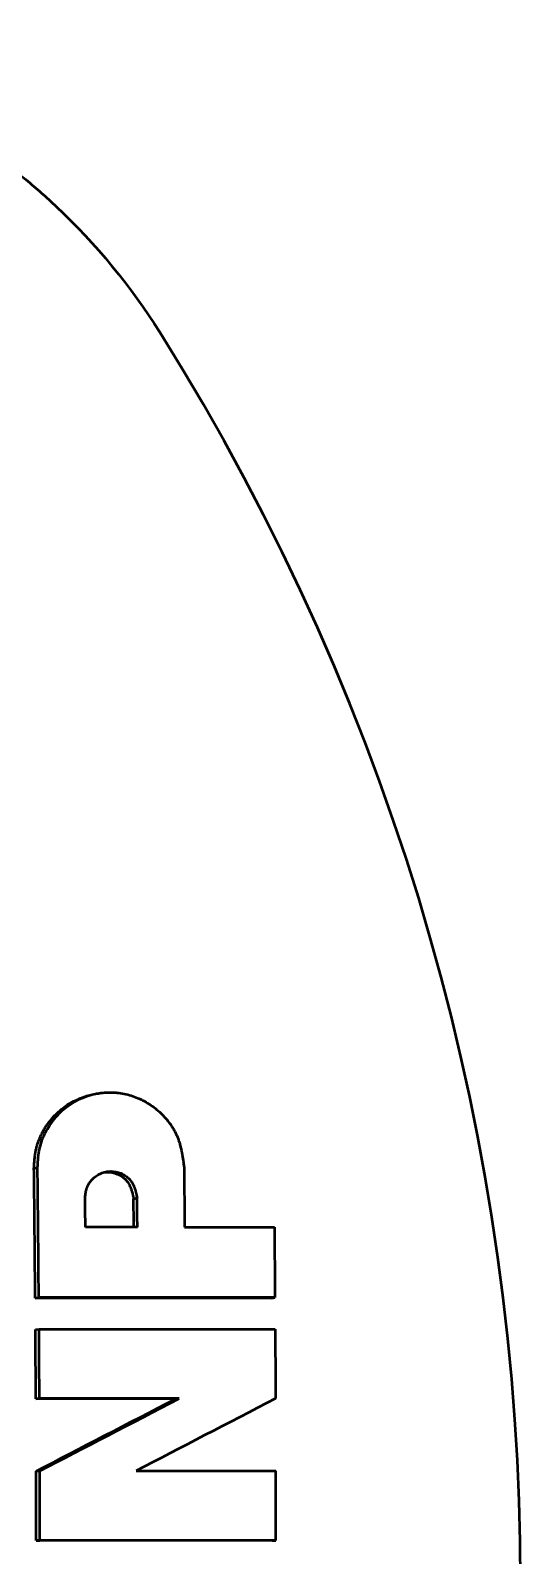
# Model space of a CAD drawing. Header units: millimetres. Extents: x 1510 to 10524, y 7125 to 13164.
# Drawn here: x 5019.66 to 5022.7, y 10939.35 to 10948.78 of the extents above; entities that cross this region are included whole.
import ezdxf

# ---------------------------------------------------------------- set-up
doc = ezdxf.new("R2010")
doc.units = ezdxf.units.MM
doc.header["$LTSCALE"] = 4
doc.layers.add('Visible (ISO)', color=7, linetype='Continuous', lineweight=50)

msp = doc.modelspace()

# ---------------------------------------------------------------- linework, layer by layer
at = {"layer": 'Visible (ISO)'}
for p, q in [((5020.0255, 10942.1931), (5020.0473, 10942.1987)), ((5019.6862, 10941.7424), (5019.7082, 10941.7473)), ((5020.3027, 10941.5546), (5020.3247, 10941.559)), ((5019.6937, 10940.94), (5019.7159, 10940.9434)), ((5021.156, 10940.9401), (5021.1783, 10940.9431)), ((5019.6951, 10940.7451), (5019.7174, 10940.7482)), ((5019.6976, 10940.3163), (5019.72, 10940.3185)), ((5020.563, 10940.3163), (5020.5854, 10940.3184)), ((5019.6994, 10939.8694), (5019.7218, 10939.8707)), ((5019.7003, 10939.4404), (5019.7228, 10939.4409)), ((5021.1619, 10939.4404), (5021.1843, 10939.4408))]:
    msp.add_line(p, q, dxfattribs=at)
msp.add_arc((5008.1988, 10939.1814), 14.5, 327.76905, 32.23095, dxfattribs=at)
for centre, major_axis, ratio, start_param, end_param in [((5007.2865, 10939.1004), (-0.0032, 55.3473), 0.229985, 4.753555, 4.756813), ((5007.8066, 10939.1045), (0.0067, -56.6063), 0.220966, 1.610959, 1.614068), ((5007.4074, 10939.1046), (0.008, -56.7017), 0.228031, 1.610884, 1.614064), ((5008.1775, 10939.1808), (-0.0001, 51.2499), 0.224839, 4.717454, 4.725825), ((5007.7575, 10939.1808), (-0.0001, 51.3479), 0.233027, 4.717454, 4.725825), ((5007.7663, 10939.1809), (0, -57.8318), 0.232021, 1.57529, 1.582721)]:
    msp.add_ellipse(centre, major_axis=major_axis, ratio=ratio, start_param=start_param, end_param=end_param, dxfattribs=at)
for points, knots in [([(5017.0808, 10948.7814), (5017.3367, 10948.7814), (5017.5886, 10948.7568), (5017.8321, 10948.7103), (5017.8726, 10948.7025), (5017.913, 10948.6941), (5017.9531, 10948.6852), (5017.9732, 10948.6807), (5017.9931, 10948.6761), (5018.0131, 10948.6713), (5018.023, 10948.6689), (5018.033, 10948.6665), (5018.0429, 10948.664), (5018.0479, 10948.6628), (5018.0528, 10948.6616), (5018.0578, 10948.6603), (5018.0628, 10948.6591), (5018.0675, 10948.6579), (5018.0727, 10948.6565), (5018.3202, 10948.5932), (5018.5592, 10948.5067), (5018.7859, 10948.3999), (5018.8236, 10948.3821), (5018.8611, 10948.3637), (5018.8981, 10948.3448), (5018.9167, 10948.3353), (5018.9351, 10948.3258), (5018.9535, 10948.316), (5018.9627, 10948.3112), (5018.9718, 10948.3063), (5018.9809, 10948.3013), (5018.9855, 10948.2989), (5018.9901, 10948.2964), (5018.9946, 10948.2939), (5018.9992, 10948.2914), (5019.0036, 10948.289), (5019.0083, 10948.2865), (5019.2315, 10948.1637), (5019.4416, 10948.0203), (5019.6355, 10947.8594), (5019.6678, 10947.8326), (5019.6997, 10947.8053), (5019.7311, 10947.7775), (5019.7468, 10947.7636), (5019.7623, 10947.7496), (5019.7778, 10947.7355), (5019.7933, 10947.7214), (5019.8085, 10947.7073), (5019.8238, 10947.6928), (5020.0696, 10947.4613), (5020.2852, 10947.199), (5020.4645, 10946.9148)], [0, 0, 0, 0, 0.1875, 0.1875, 0.1875, 0.21875, 0.21875, 0.21875, 0.234375, 0.234375, 0.234375, 0.242188, 0.242188, 0.242188, 0.246094, 0.246094, 0.246094, 0.25, 0.25, 0.25, 0.4375, 0.4375, 0.4375, 0.46875, 0.46875, 0.46875, 0.484375, 0.484375, 0.484375, 0.492188, 0.492188, 0.492188, 0.496094, 0.496094, 0.496094, 0.5, 0.5, 0.5, 0.6875, 0.6875, 0.6875, 0.71875, 0.71875, 0.71875, 0.734375, 0.734375, 0.734375, 0.75, 0.75, 0.75, 1, 1, 1, 1]), ([(5019.7082, 10941.7473), (5019.7093, 10941.7667), (5019.7102, 10941.7819), (5019.7111, 10941.7926), (5019.7111, 10941.793), (5019.7112, 10941.7937), (5019.7112, 10941.7942), (5019.7113, 10941.7947), (5019.7113, 10941.7952), (5019.7114, 10941.7957), (5019.7114, 10941.7967), (5019.7115, 10941.7978), (5019.7116, 10941.7988), (5019.7118, 10941.8008), (5019.712, 10941.8028), (5019.7122, 10941.8048), (5019.7126, 10941.8088), (5019.713, 10941.8126), (5019.7134, 10941.8164), (5019.7142, 10941.8239), (5019.7152, 10941.8309), (5019.7162, 10941.8376), (5019.7163, 10941.8384), (5019.7165, 10941.8394), (5019.7166, 10941.8404), (5019.7168, 10941.8413), (5019.7169, 10941.8422), (5019.7171, 10941.8432), (5019.7174, 10941.845), (5019.7177, 10941.8469), (5019.7181, 10941.8487), (5019.7188, 10941.8524), (5019.7195, 10941.8561), (5019.7203, 10941.8598), (5019.7218, 10941.8671), (5019.7236, 10941.8744), (5019.7255, 10941.8817), (5019.7295, 10941.8962), (5019.7342, 10941.9105), (5019.7397, 10941.9247), (5019.7411, 10941.9283), (5019.7425, 10941.9317), (5019.744, 10941.9351), (5019.7454, 10941.9386), (5019.7469, 10941.942), (5019.7485, 10941.9454), (5019.7516, 10941.9523), (5019.7548, 10941.9591), (5019.7583, 10941.9658), (5019.7652, 10941.9792), (5019.7728, 10941.9924), (5019.7812, 10942.0053), (5019.7832, 10942.0085), (5019.7853, 10942.0116), (5019.7874, 10942.0147), (5019.7895, 10942.0178), (5019.7917, 10942.0209), (5019.7939, 10942.024), (5019.7982, 10942.0301), (5019.8028, 10942.0361), (5019.8074, 10942.042), (5019.8167, 10942.0537), (5019.8266, 10942.065), (5019.8371, 10942.0759), (5019.8475, 10942.0868), (5019.8584, 10942.0969), (5019.8697, 10942.1066), (5019.881, 10942.1162), (5019.8928, 10942.1253), (5019.905, 10942.1338), (5019.9172, 10942.1423), (5019.9297, 10942.1501), (5019.9427, 10942.1572), (5019.9556, 10942.1644), (5019.969, 10942.1709), (5019.9827, 10942.1768), (5019.9896, 10942.1798), (5019.9964, 10942.1825), (5020.0033, 10942.185), (5020.0103, 10942.1876), (5020.0173, 10942.19), (5020.0244, 10942.1922), (5020.0385, 10942.1966), (5020.0529, 10942.2003), (5020.0676, 10942.2033), (5020.0749, 10942.2049), (5020.0821, 10942.2061), (5020.0894, 10942.2073), (5020.0967, 10942.2084), (5020.1041, 10942.2093), (5020.1115, 10942.2101), (5020.1262, 10942.2116), (5020.1411, 10942.2123), (5020.1561, 10942.2123), (5020.1636, 10942.2123), (5020.1709, 10942.2121), (5020.1784, 10942.2118), (5020.1858, 10942.2114), (5020.1932, 10942.2108), (5020.2006, 10942.2101), (5020.2154, 10942.2086), (5020.2301, 10942.2064), (5020.2448, 10942.2034), (5020.2595, 10942.2004), (5020.2739, 10942.1968), (5020.2881, 10942.1924), (5020.3023, 10942.188), (5020.3163, 10942.1828), (5020.3301, 10942.177), (5020.337, 10942.174), (5020.3438, 10942.171), (5020.3505, 10942.1678), (5020.3572, 10942.1645), (5020.3638, 10942.1611), (5020.3704, 10942.1575), (5020.3835, 10942.1504), (5020.3964, 10942.1425), (5020.409, 10942.134), (5020.4216, 10942.1254), (5020.4336, 10942.1164), (5020.4452, 10942.1068), (5020.4569, 10942.0972), (5020.4681, 10942.0869), (5020.479, 10942.0761), (5020.4817, 10942.0734), (5020.4844, 10942.0706), (5020.4871, 10942.0678), (5020.4898, 10942.065), (5020.4924, 10942.0622), (5020.495, 10942.0593), (5020.5002, 10942.0536), (5020.5052, 10942.0479), (5020.5101, 10942.042), (5020.5197, 10942.0302), (5020.5287, 10942.0181), (5020.5371, 10942.0056), (5020.5381, 10942.004), (5020.5392, 10942.0024), (5020.5403, 10942.0007), (5020.5413, 10941.9991), (5020.5424, 10941.9975), (5020.5434, 10941.9958), (5020.5454, 10941.9926), (5020.5474, 10941.9893), (5020.5494, 10941.986), (5020.5533, 10941.9794), (5020.557, 10941.9727), (5020.5604, 10941.966), (5020.5673, 10941.9526), (5020.5734, 10941.939), (5020.5786, 10941.9252), (5020.5789, 10941.9243), (5020.5791, 10941.9236), (5020.5794, 10941.9228), (5020.5797, 10941.922), (5020.58, 10941.9213), (5020.5803, 10941.9205), (5020.5809, 10941.9189), (5020.5814, 10941.9173), (5020.582, 10941.9156), (5020.5831, 10941.9124), (5020.5842, 10941.9091), (5020.5853, 10941.9057), (5020.5874, 10941.899), (5020.5895, 10941.892), (5020.5914, 10941.8847), (5020.5953, 10941.8701), (5020.5988, 10941.8545), (5020.602, 10941.8378), (5020.602, 10941.8373), (5020.6021, 10941.837), (5020.6022, 10941.8366), (5020.6023, 10941.8362), (5020.6023, 10941.8358), (5020.6024, 10941.8354), (5020.6026, 10941.8345), (5020.6027, 10941.8337), (5020.6029, 10941.8328), (5020.6032, 10941.8311), (5020.6035, 10941.8294), (5020.6038, 10941.8276), (5020.6044, 10941.8241), (5020.605, 10941.8205), (5020.6056, 10941.8167), (5020.6069, 10941.8092), (5020.6081, 10941.8012), (5020.6093, 10941.7927), (5020.6095, 10941.7916), (5020.6095, 10941.7916), (5020.6095, 10941.791), (5020.6096, 10941.7904), (5020.6097, 10941.7898), (5020.6098, 10941.7892), (5020.61, 10941.7879), (5020.6102, 10941.7865), (5020.6104, 10941.7851), (5020.6108, 10941.7821), (5020.6112, 10941.7787), (5020.6118, 10941.7749), (5020.6128, 10941.7673), (5020.614, 10941.758), (5020.6154, 10941.747)], [0, 0, 0, 0, 0.03125, 0.03125, 0.03125, 0.032227, 0.032227, 0.032227, 0.033203, 0.033203, 0.033203, 0.035156, 0.035156, 0.035156, 0.039062, 0.039062, 0.039062, 0.046875, 0.046875, 0.046875, 0.0625, 0.0625, 0.0625, 0.064453, 0.064453, 0.064453, 0.066406, 0.066406, 0.066406, 0.070312, 0.070312, 0.070312, 0.078125, 0.078125, 0.078125, 0.09375, 0.09375, 0.09375, 0.125, 0.125, 0.125, 0.132812, 0.132812, 0.132812, 0.140625, 0.140625, 0.140625, 0.15625, 0.15625, 0.15625, 0.1875, 0.1875, 0.1875, 0.195312, 0.195312, 0.195312, 0.203125, 0.203125, 0.203125, 0.21875, 0.21875, 0.21875, 0.25, 0.25, 0.25, 0.28125, 0.28125, 0.28125, 0.3125, 0.3125, 0.3125, 0.34375, 0.34375, 0.34375, 0.375, 0.375, 0.375, 0.390625, 0.390625, 0.390625, 0.40625, 0.40625, 0.40625, 0.4375, 0.4375, 0.4375, 0.453125, 0.453125, 0.453125, 0.46875, 0.46875, 0.46875, 0.5, 0.5, 0.5, 0.515625, 0.515625, 0.515625, 0.53125, 0.53125, 0.53125, 0.5625, 0.5625, 0.5625, 0.59375, 0.59375, 0.59375, 0.625, 0.625, 0.625, 0.640625, 0.640625, 0.640625, 0.65625, 0.65625, 0.65625, 0.6875, 0.6875, 0.6875, 0.71875, 0.71875, 0.71875, 0.75, 0.75, 0.75, 0.757812, 0.757812, 0.757812, 0.765625, 0.765625, 0.765625, 0.78125, 0.78125, 0.78125, 0.8125, 0.8125, 0.8125, 0.816406, 0.816406, 0.816406, 0.820313, 0.820313, 0.820313, 0.828125, 0.828125, 0.828125, 0.84375, 0.84375, 0.84375, 0.875, 0.875, 0.875, 0.876953, 0.876953, 0.876953, 0.878906, 0.878906, 0.878906, 0.882812, 0.882812, 0.882812, 0.890625, 0.890625, 0.890625, 0.90625, 0.90625, 0.90625, 0.9375, 0.9375, 0.9375, 0.938477, 0.938477, 0.938477, 0.939453, 0.939453, 0.939453, 0.941406, 0.941406, 0.941406, 0.945312, 0.945312, 0.945312, 0.953125, 0.953125, 0.953125, 0.96875, 0.96875, 0.96875, 0.970703, 0.970703, 0.970703, 0.972656, 0.972656, 0.972656, 0.976562, 0.976562, 0.976562, 0.984375, 0.984375, 0.984375, 1, 1, 1, 1]), ([(5019.6862, 10941.7424), (5019.6868, 10941.7521), (5019.6873, 10941.7607), (5019.6878, 10941.7683), (5019.6881, 10941.7725), (5019.6883, 10941.7763), (5019.6886, 10941.7799), (5019.6887, 10941.7822), (5019.6889, 10941.7844), (5019.6891, 10941.7865), (5019.6891, 10941.7869), (5019.6891, 10941.7871), (5019.6892, 10941.7876), (5019.6892, 10941.788), (5019.6893, 10941.7887), (5019.6893, 10941.7892), (5019.6893, 10941.7897), (5019.6894, 10941.7902), (5019.6894, 10941.7907), (5019.6895, 10941.7918), (5019.6896, 10941.7929), (5019.6897, 10941.7938), (5019.6899, 10941.7961), (5019.6901, 10941.7981), (5019.6902, 10941.7998), (5019.6906, 10941.804), (5019.691, 10941.807), (5019.6915, 10941.8113), (5019.6919, 10941.8151), (5019.6923, 10941.8187), (5019.6928, 10941.8222), (5019.693, 10941.824), (5019.6933, 10941.8258), (5019.6935, 10941.8275), (5019.6938, 10941.8292), (5019.694, 10941.8307), (5019.6943, 10941.8325), (5019.6944, 10941.8334), (5019.6946, 10941.8344), (5019.6947, 10941.8353), (5019.6949, 10941.8362), (5019.695, 10941.8372), (5019.6952, 10941.8381), (5019.6955, 10941.84), (5019.6958, 10941.8418), (5019.6962, 10941.8436), (5019.6969, 10941.8474), (5019.6976, 10941.8511), (5019.6983, 10941.8547), (5019.6999, 10941.862), (5019.7016, 10941.8691), (5019.7036, 10941.8765), (5019.7056, 10941.8838), (5019.7078, 10941.891), (5019.7101, 10941.8982), (5019.7125, 10941.9053), (5019.7151, 10941.9126), (5019.7179, 10941.9195), (5019.7192, 10941.923), (5019.7206, 10941.9265), (5019.7221, 10941.9299), (5019.7235, 10941.9334), (5019.725, 10941.9368), (5019.7266, 10941.9402), (5019.7297, 10941.947), (5019.733, 10941.9538), (5019.7364, 10941.9605), (5019.7399, 10941.9672), (5019.7435, 10941.9739), (5019.7473, 10941.9804), (5019.7511, 10941.987), (5019.7552, 10941.9937), (5019.7593, 10942), (5019.7614, 10942.0032), (5019.7634, 10942.0063), (5019.7656, 10942.0094), (5019.7677, 10942.0125), (5019.7698, 10942.0156), (5019.772, 10942.0186), (5019.7764, 10942.0247), (5019.7809, 10942.0307), (5019.7856, 10942.0366), (5019.7949, 10942.0483), (5019.8048, 10942.0597), (5019.8153, 10942.0705), (5019.8257, 10942.0813), (5019.8365, 10942.0915), (5019.8478, 10942.1011), (5019.8592, 10942.1108), (5019.871, 10942.1199), (5019.8832, 10942.1283), (5019.8953, 10942.1367), (5019.9079, 10942.1445), (5019.9209, 10942.1517), (5019.9338, 10942.1589), (5019.9474, 10942.1655), (5019.9609, 10942.1713), (5019.9678, 10942.1742), (5019.9746, 10942.1769), (5019.9815, 10942.1795), (5019.9885, 10942.182), (5019.9955, 10942.1844), (5020.0026, 10942.1866), (5020.0101, 10942.189), (5020.0178, 10942.1912), (5020.0255, 10942.1931)], [0, 0, 0, 0, 0.015625, 0.015625, 0.015625, 0.024318, 0.024318, 0.024318, 0.0301692, 0.0301692, 0.0301692, 0.03125, 0.03125, 0.03125, 0.0318983, 0.0318983, 0.0318983, 0.032587, 0.032587, 0.032587, 0.0341051, 0.0341051, 0.0341051, 0.0378479, 0.0378479, 0.0378479, 0.0468724, 0.0468724, 0.0468724, 0.0546875, 0.0546875, 0.0546875, 0.0585938, 0.0585938, 0.0585938, 0.0625, 0.0625, 0.0625, 0.06427, 0.06427, 0.06427, 0.0660799, 0.0660799, 0.0660799, 0.0698135, 0.0698135, 0.0698135, 0.0776573, 0.0776573, 0.0776573, 0.0937494, 0.0937494, 0.0937494, 0.109375, 0.109375, 0.109375, 0.125, 0.125, 0.125, 0.1328925, 0.1328925, 0.1328925, 0.1406956, 0.1406956, 0.1406956, 0.15625, 0.15625, 0.15625, 0.171875, 0.171875, 0.171875, 0.1875, 0.1875, 0.1875, 0.1954373, 0.1954373, 0.1954373, 0.2033122, 0.2033122, 0.2033122, 0.2189303, 0.2189303, 0.2189303, 0.25, 0.25, 0.25, 0.2811656, 0.2811656, 0.2811656, 0.3125062, 0.3125062, 0.3125062, 0.3438216, 0.3438216, 0.3438216, 0.375, 0.375, 0.375, 0.3907541, 0.3907541, 0.3907541, 0.4064088, 0.4064088, 0.4064088, 0.4231158, 0.4231158, 0.4231158, 0.4231158]), ([(5019.6937, 10940.94), (5019.6927, 10941.0736), (5019.6915, 10941.2071), (5019.689, 10941.4748), (5019.6877, 10941.6087), (5019.6862, 10941.7424)], [-0.8022868, -0.8022868, -0.8022868, -0.8022868, -0.4014753, -0.4014753, 0, 0, 0, 0]), ([(5019.7159, 10940.9434), (5019.7149, 10941.0773), (5019.7137, 10941.2111), (5019.7111, 10941.4791), (5019.7097, 10941.6132), (5019.7082, 10941.7473)], [-0.8045485, -0.8045485, -0.8045485, -0.8045485, -0.402727, -0.402727, 0, 0, 0, 0]), ([(5020.0029, 10941.559), (5020.0035, 10941.5661), (5020.0041, 10941.5722), (5020.0047, 10941.5775), (5020.005, 10941.5802), (5020.0052, 10941.5826), (5020.0055, 10941.5848), (5020.0057, 10941.5859), (5020.0058, 10941.587), (5020.0059, 10941.5879), (5020.006, 10941.5884), (5020.0061, 10941.5889), (5020.0062, 10941.5894), (5020.0062, 10941.5899), (5020.0063, 10941.5901), (5020.0064, 10941.5908), (5020.0064, 10941.591), (5020.0065, 10941.5915), (5020.0065, 10941.5918), (5020.0066, 10941.5922), (5020.0067, 10941.5926), (5020.0067, 10941.5929), (5020.0068, 10941.5937), (5020.007, 10941.5944), (5020.0071, 10941.595), (5020.0074, 10941.5966), (5020.0076, 10941.598), (5020.0078, 10941.5991), (5020.0084, 10941.602), (5020.0089, 10941.604), (5020.0096, 10941.607), (5020.0102, 10941.6096), (5020.0109, 10941.6121), (5020.0116, 10941.6145), (5020.0124, 10941.6169), (5020.0131, 10941.619), (5020.014, 10941.6214), (5020.0144, 10941.6226), (5020.0149, 10941.6239), (5020.0154, 10941.6251), (5020.0158, 10941.6263), (5020.0163, 10941.6275), (5020.0169, 10941.6287), (5020.0179, 10941.6311), (5020.019, 10941.6335), (5020.0202, 10941.6359), (5020.0225, 10941.6406), (5020.0252, 10941.6454), (5020.0281, 10941.6499), (5020.0295, 10941.6522), (5020.031, 10941.6543), (5020.0326, 10941.6565), (5020.0341, 10941.6587), (5020.0357, 10941.6608), (5020.0374, 10941.6629), (5020.0407, 10941.6671), (5020.0442, 10941.6712), (5020.048, 10941.6751), (5020.0631, 10941.6908), (5020.0806, 10941.703), (5020.1001, 10941.7114), (5020.1099, 10941.7155), (5020.1198, 10941.7187), (5020.1301, 10941.7208), (5020.1403, 10941.7229), (5020.1508, 10941.724), (5020.1615, 10941.7241), (5020.1829, 10941.7242), (5020.2039, 10941.72), (5020.2241, 10941.7116), (5020.2342, 10941.7074), (5020.2435, 10941.7024), (5020.2526, 10941.6963), (5020.257, 10941.6933), (5020.2614, 10941.69), (5020.2654, 10941.6866), (5020.2695, 10941.6832), (5020.2733, 10941.6796), (5020.2769, 10941.6759), (5020.2804, 10941.6721), (5020.2837, 10941.6682), (5020.2868, 10941.664), (5020.2883, 10941.6619), (5020.2898, 10941.6598), (5020.2912, 10941.6576), (5020.292, 10941.6565), (5020.2927, 10941.6554), (5020.2933, 10941.6543), (5020.294, 10941.6531), (5020.2948, 10941.6519), (5020.2954, 10941.6509), (5020.2957, 10941.6503), (5020.2959, 10941.6498), (5020.2962, 10941.6493), (5020.2965, 10941.6487), (5020.2968, 10941.6482), (5020.2971, 10941.6477), (5020.2977, 10941.6466), (5020.2983, 10941.6455), (5020.2989, 10941.6443), (5020.3, 10941.6421), (5020.3011, 10941.6397), (5020.3022, 10941.6374), (5020.3033, 10941.635), (5020.3043, 10941.6326), (5020.3053, 10941.63), (5020.3058, 10941.6288), (5020.3063, 10941.6275), (5020.3068, 10941.6262), (5020.3071, 10941.6255), (5020.3073, 10941.6249), (5020.3076, 10941.6242), (5020.3078, 10941.6236), (5020.3081, 10941.6228), (5020.3083, 10941.6222), (5020.3085, 10941.6216), (5020.3087, 10941.6212), (5020.3089, 10941.6206), (5020.3091, 10941.62), (5020.3093, 10941.6194), (5020.3095, 10941.6188), (5020.3098, 10941.6177), (5020.3102, 10941.6165), (5020.3106, 10941.6153), (5020.3114, 10941.6129), (5020.3122, 10941.6103), (5020.3129, 10941.6078), (5020.3137, 10941.6053), (5020.3145, 10941.6026), (5020.3152, 10941.5998), (5020.3156, 10941.5984), (5020.316, 10941.597), (5020.3163, 10941.5956), (5020.3165, 10941.5949), (5020.3167, 10941.5941), (5020.3169, 10941.5934), (5020.317, 10941.593), (5020.3171, 10941.5927), (5020.3172, 10941.5923), (5020.3173, 10941.5919), (5020.3174, 10941.5914), (5020.3174, 10941.5912), (5020.3176, 10941.5906), (5020.3176, 10941.5904), (5020.3178, 10941.5899), (5020.3179, 10941.5895), (5020.318, 10941.589), (5020.3181, 10941.5885), (5020.3183, 10941.5876), (5020.3186, 10941.5866), (5020.3188, 10941.5854), (5020.3193, 10941.5834), (5020.3199, 10941.5809), (5020.3205, 10941.5781), (5020.3218, 10941.5726), (5020.3233, 10941.5656), (5020.3247, 10941.559)], [0, 0, 0, 0, 0.03125, 0.03125, 0.03125, 0.046875, 0.046875, 0.046875, 0.054687, 0.054687, 0.054687, 0.058594, 0.058594, 0.058594, 0.0625, 0.0625, 0.0625, 0.063752, 0.063752, 0.063752, 0.065084, 0.065084, 0.065084, 0.068034, 0.068034, 0.068034, 0.07542, 0.07542, 0.07542, 0.093744, 0.093744, 0.093744, 0.109375, 0.109375, 0.109375, 0.125, 0.125, 0.125, 0.132426, 0.132426, 0.132426, 0.140267, 0.140267, 0.140267, 0.156249, 0.156249, 0.156249, 0.1875, 0.1875, 0.1875, 0.203333, 0.203333, 0.203333, 0.218947, 0.218947, 0.218947, 0.25, 0.25, 0.25, 0.375, 0.375, 0.375, 0.437599, 0.437599, 0.437599, 0.5, 0.5, 0.5, 0.625, 0.625, 0.625, 0.6875, 0.6875, 0.6875, 0.718522, 0.718522, 0.718522, 0.75, 0.75, 0.75, 0.78125, 0.78125, 0.78125, 0.796875, 0.796875, 0.796875, 0.804687, 0.804687, 0.804687, 0.8125, 0.8125, 0.8125, 0.816685, 0.816685, 0.816685, 0.82071, 0.82071, 0.82071, 0.828467, 0.828467, 0.828467, 0.84375, 0.84375, 0.84375, 0.859375, 0.859375, 0.859375, 0.867188, 0.867188, 0.867188, 0.871094, 0.871094, 0.871094, 0.875, 0.875, 0.875, 0.879473, 0.879473, 0.879473, 0.883593, 0.883593, 0.883593, 0.891275, 0.891275, 0.891275, 0.90625, 0.90625, 0.90625, 0.921875, 0.921875, 0.921875, 0.929687, 0.929687, 0.929687, 0.933594, 0.933594, 0.933594, 0.935547, 0.935547, 0.935547, 0.9375, 0.9375, 0.9375, 0.943518, 0.943518, 0.943518, 0.948527, 0.948527, 0.948527, 0.957095, 0.957095, 0.957095, 0.971761, 0.971761, 0.971761, 1, 1, 1, 1]), ([(5020.6154, 10941.747), (5020.6161, 10941.6857), (5020.6167, 10941.6243), (5020.6179, 10941.5015), (5020.6185, 10941.4401), (5020.619, 10941.3787)], [-0.3686432, -0.3686432, -0.3686432, -0.3686432, -0.1843216, -0.1843216, 0, 0, 0, 0]), ([(5020.1184, 10941.7179), (5020.1254, 10941.7189), (5020.1324, 10941.7194), (5020.1395, 10941.7194), (5020.1609, 10941.7195), (5020.1817, 10941.7154), (5020.2021, 10941.707), (5020.2122, 10941.7027), (5020.2217, 10941.6977), (5020.2305, 10941.6917), (5020.235, 10941.6887), (5020.2393, 10941.6855), (5020.2434, 10941.6821), (5020.2474, 10941.6787), (5020.2513, 10941.6751), (5020.2548, 10941.6713), (5020.262, 10941.6638), (5020.2681, 10941.6555), (5020.2733, 10941.6464), (5020.2736, 10941.6458), (5020.2739, 10941.6453), (5020.2742, 10941.6448), (5020.2745, 10941.6442), (5020.2748, 10941.6437), (5020.2751, 10941.6432), (5020.2757, 10941.6421), (5020.2762, 10941.641), (5020.2768, 10941.6399), (5020.2779, 10941.6376), (5020.2791, 10941.6353), (5020.2801, 10941.6329), (5020.2823, 10941.6282), (5020.2843, 10941.6231), (5020.2862, 10941.6178), (5020.2865, 10941.6171), (5020.2866, 10941.6167), (5020.2868, 10941.6161), (5020.287, 10941.6156), (5020.2872, 10941.615), (5020.2874, 10941.6144), (5020.2878, 10941.6133), (5020.2882, 10941.6121), (5020.2886, 10941.6109), (5020.2894, 10941.6085), (5020.2901, 10941.606), (5020.2909, 10941.6034), (5020.2924, 10941.5983), (5020.2939, 10941.5927), (5020.2954, 10941.5868), (5020.2956, 10941.5861), (5020.2956, 10941.586), (5020.2957, 10941.5855), (5020.2958, 10941.5851), (5020.2959, 10941.5846), (5020.296, 10941.5841), (5020.2963, 10941.5831), (5020.2965, 10941.5821), (5020.2968, 10941.581), (5020.2973, 10941.5788), (5020.2979, 10941.5764), (5020.2985, 10941.5737), (5020.2997, 10941.5684), (5020.3011, 10941.562), (5020.3027, 10941.5546)], [0.4584459, 0.4584459, 0.4584459, 0.4584459, 0.5, 0.5, 0.5, 0.625, 0.625, 0.625, 0.6875, 0.6875, 0.6875, 0.71875, 0.71875, 0.71875, 0.75, 0.75, 0.75, 0.8125, 0.8125, 0.8125, 0.8164062, 0.8164062, 0.8164062, 0.8203125, 0.8203125, 0.8203125, 0.828125, 0.828125, 0.828125, 0.84375, 0.84375, 0.84375, 0.875, 0.875, 0.875, 0.8789062, 0.8789062, 0.8789062, 0.8828125, 0.8828125, 0.8828125, 0.890625, 0.890625, 0.890625, 0.90625, 0.90625, 0.90625, 0.9375, 0.9375, 0.9375, 0.9414062, 0.9414062, 0.9414062, 0.9453125, 0.9453125, 0.9453125, 0.953125, 0.953125, 0.953125, 0.96875, 0.96875, 0.96875, 1, 1, 1, 1]), ([(5021.1749, 10941.3786), (5021.1755, 10941.306), (5021.1761, 10941.2335), (5021.1772, 10941.0883), (5021.1778, 10941.0157), (5021.1783, 10940.9431)], [-0.4357406, -0.4357406, -0.4357406, -0.4357406, -0.2178703, -0.2178703, 0, 0, 0, 0]), ([(5019.6976, 10940.3163), (5019.6972, 10940.3878), (5019.6969, 10940.4592), (5019.696, 10940.6022), (5019.6956, 10940.6737), (5019.6951, 10940.7451)], [-0.4288877, -0.4288877, -0.4288877, -0.4288877, -0.2144231, -0.2144231, 0, 0, 0, 0]), ([(5019.72, 10940.3185), (5019.7196, 10940.3901), (5019.7192, 10940.4617), (5019.7183, 10940.605), (5019.7179, 10940.6766), (5019.7174, 10940.7482)], [-0.4298363, -0.4298363, -0.4298363, -0.4298363, -0.2149181, -0.2149181, 0, 0, 0, 0]), ([(5021.1796, 10940.7479), (5021.18, 10940.6763), (5021.1804, 10940.6047), (5021.1812, 10940.4615), (5021.1816, 10940.3899), (5021.1819, 10940.3183)], [-0.4297425, -0.4297425, -0.4297425, -0.4297425, -0.2148713, -0.2148713, 0, 0, 0, 0])]:
    msp.add_open_spline(points, degree=3, knots=knots, dxfattribs=at)
for points in [[(5020.3265, 10941.3788), (5020.2178, 10941.3788), (5020.1105, 10941.3789), (5020.0046, 10941.3789)], [(5020.619, 10941.3787), (5020.8004, 10941.3787), (5020.9857, 10941.3787), (5021.1749, 10941.3786)], [(5021.156, 10940.9401), (5020.6401, 10940.9401), (5020.1526, 10940.9401), (5019.6937, 10940.94)], [(5021.1783, 10940.9431), (5020.6623, 10940.9432), (5020.1749, 10940.9433), (5019.7159, 10940.9434)], [(5019.7174, 10940.7482), (5020.1761, 10940.7481), (5020.6635, 10940.748), (5021.1796, 10940.7479)], [(5020.563, 10940.3163), (5020.2642, 10940.3163), (5019.9757, 10940.3163), (5019.6976, 10940.3163)], [(5019.6994, 10939.8694), (5019.9772, 10940.0131), (5020.2651, 10940.162), (5020.563, 10940.3163)], [(5020.5854, 10940.3184), (5020.2866, 10940.3184), (5019.9981, 10940.3185), (5019.72, 10940.3185)], [(5019.7218, 10939.8707), (5019.9996, 10940.0147), (5020.2875, 10940.1639), (5020.5854, 10940.3184)], [(5021.1819, 10940.3183), (5020.8844, 10940.1641), (5020.5965, 10940.0148), (5020.3182, 10939.8706)], [(5020.3182, 10939.8706), (5020.5967, 10939.8706), (5020.8852, 10939.8706), (5021.1835, 10939.8705)], [(5021.1619, 10939.4404), (5020.6453, 10939.4404), (5020.1581, 10939.4404), (5019.7003, 10939.4404)], [(5021.1843, 10939.4408), (5020.6678, 10939.4408), (5020.1806, 10939.4409), (5019.7228, 10939.4409)]]:
    msp.add_open_spline(points, degree=3, dxfattribs=at)

doc.saveas('drawing.dxf')
